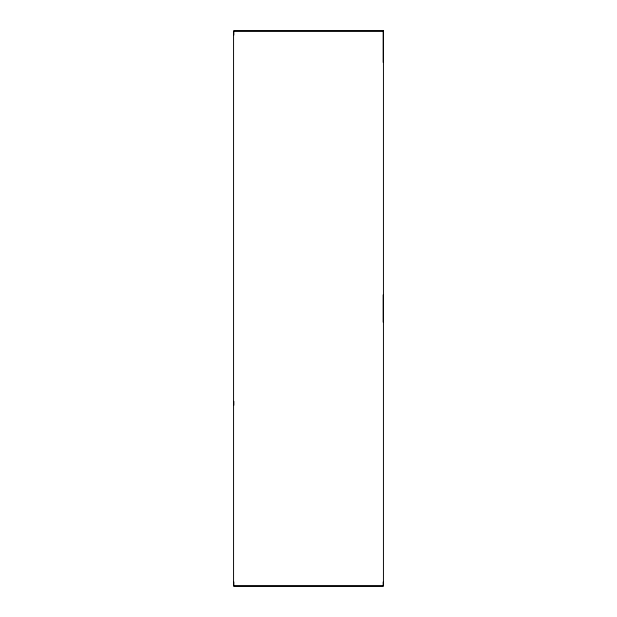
<?xml version="1.0" encoding="UTF-8"?>
<svg xmlns="http://www.w3.org/2000/svg" width="617" height="617" viewBox="0 0 617 617"><rect width="100%" height="100%" fill="white"/><g stroke="black" fill="none" stroke-linecap="round" stroke-linejoin="round"><path stroke-width="0.93" d="M383.172 62.402L383.172 31.112L233.828 31.112L233.828 35.053M383.172 294.826L383.172 322.174M383.172 581.947L383.172 585.888L233.828 585.888L233.828 581.947M233.828 401.312L233.828 405.253M383.435 30.85L233.565 30.85L233.565 586.15L383.435 586.15L383.435 30.85"/></g></svg>
